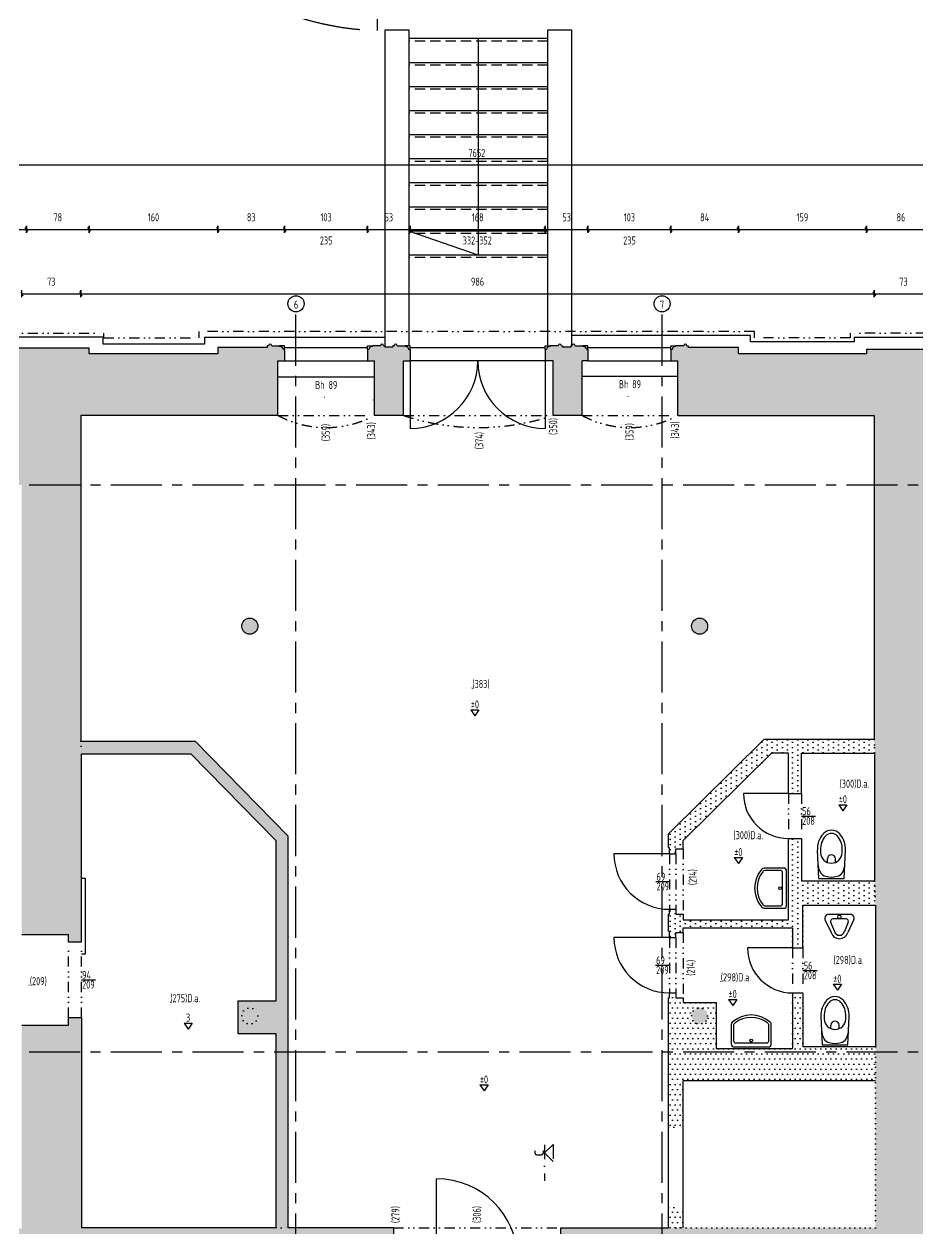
# Model space of a CAD drawing. Header units: centimetres. Extents: x -147 to 196535, y -264 to 83836.
# Drawn here: x 85854 to 108070, y 32980 to 62939 of the extents above; entities that cross this region are included whole.
import ezdxf
from ezdxf.enums import TextEntityAlignment as Align

# ---------------------------------------------------------------- set-up
doc = ezdxf.new("R2010")
doc.units = ezdxf.units.CM
doc.header["$LTSCALE"] = 20
doc.header["$PDMODE"] = 2
for name, pattern in [('CONTINOUS', [0]), ('GETRENNT', [31.75, 12.7, -6.35, 0, -6.35, 0, -6.35]), ('MITTE', [50.8, 31.75, -6.35, 6.35, -6.35]), ('PUNKT', [6.35, 0, -6.35]), ('STRICHLINIE', [19.05, 12.7, -6.35]), ('STRICHPUNKTX2', [50.8, 25.4, -12.7, 0, -12.7])]:
    doc.linetypes.add(name, pattern=pattern)
for name, color, linetype in [('Bemassung', 134, 'Continuous'), ('VBW.Abgelotet', 6, 'GETRENNT'), ('VBW.AbgelotetUmgeklappt', 252, 'GETRENNT'), ('VBW.Achsen', 244, 'MITTE'), ('VBW.Ansicht', 3, 'Continuous'), ('VBW.HoeheAbsolut', 142, 'Continuous'), ('VBW.HoeheRelativ', 2, 'Continuous'), ('VBW.NutzungsartVersiegelt', 9, 'STRICHLINIE'), ('VBW.Sanitaer', 4, 'Continuous'), ('VBW.Schnitt', 7, 'Continuous'), ('VBW.SchnittTrockenbau', 42, 'Continuous'), ('VBW.Schraffur', 9, 'Continuous'), ('VBW.Text', 84, 'Continuous'), ('VBW.Tuer', 4, 'Continuous'), ('VBW.Verdeckt', 6, 'STRICHLINIE'), ('VBW.Verlauf', 2, 'PUNKT'), ('VBW.Vertikalschnittlinie', 12, 'STRICHPUNKTX2')]:
    doc.layers.add(name, color=color, linetype=linetype)
doc.styles.add('VBWText', font='isocp.shx', dxfattribs={"width": 0.8})
doc.dimstyles.new('M50BR', dxfattribs={"dimtxt": 10, "dimasz": 0.5, "dimexe": 2, "dimexo": 0, "dimgap": 10, "dimtad": 4, "dimdec": 0, "dimdsep": 46, "dimtxsty": 'VBWText', "dimblk": 'BemVBW', "dimcen": 2, "dimse1": 1, "dimse2": 1, "dimclrd": 134, "dimclre": 40, "dimclrt": 134, "dimadec": 0, "dimazin": 0, "dimtfac": 1.428571, "dimtdec": 0, "dimtix": 1, "dimtmove": 2, "dimatfit": 3, "dimldrblk": 'NONE', "dimfxl": 1, "dimtvp": 1.428571, "dimtolj": 1, "dimarcsym": 0})
pattern_1 = [(90, (-7744151.96, 15768824.58), (-126.9999996, 63.4999998), [0, -126.9999996])]
pattern_2 = [(360, (-7744151.96, 15768824.58), (63.4999998, 126.9999996), [0, -126.9999996])]

# ---------------------------------------------------------------- blocks, each defined once
blk = doc.blocks.new('HoeKote')
for p, q in [((-1.01, 1.5), (1.01, 1.5)), ((-1.01, 1.5), (0, 0)), ((1.01, 1.5), (0, 0))]:
    blk.add_line(p, q)
at = {"style": 'VBWText', "width": 0.8}
blk.add_attdef('HOEHE', text='', height=2, rotation=0.1, dxfattribs=at).set_placement((0, 2.86), align=Align.MIDDLE)
blk = doc.blocks.new('Pissoir')
at = {"linetype": 'CONTINOUS'}
for p, q in [((-18, -8.9), (-10.3, 7.5)), ((-11, -5.4), (-6.2, 6.3)), ((11, -5.4), (6.2, 6.3)), ((18, -8.9), (10.3, 7.5)), ((-7.9, -9.5), (7.9, -9.5)), ((-15, -15.1), (15, -15.1))]:
    blk.add_line(p, q, dxfattribs=at)
blk.add_circle((0, -12.1), 2.14, dxfattribs=at)
for centre, radius, start, end in [((0, 4.4), 10.7, 16.7904, 163.2096), ((0, 4.4), 6.43, 16.839, 163.1883), ((-13, -10.3), 5.23, 165.2413, 247.7392), ((-7.9, -6.3), 3.22, 163.1887, 269.9998), ((7.9, -6.3), 3.22, 270, 16.8114), ((13, -10.3), 5.23, 292.2608, 14.7588)]:
    blk.add_arc(centre, radius, start, end, dxfattribs=at)
blk = doc.blocks.new('Waschbecken')
for p, q in [((-25, 8), (-25, -15.9)), ((-22, 6.6), (-22, -11.9)), ((22, -11.9), (22, 6.6)), ((25, -15.9), (25, 8)), ((-19, -14.9), (19, -14.9)), ((-21, -19.9), (21, -19.9))]:
    blk.add_line(p, q)
blk.add_circle((0, -11.9), 1.81)
for centre, radius, start, end in [((0, -15.9), 35.8, 48.6972, 131.3028), ((0, -15.9), 32.8, 51.3438, 128.6562), ((-21, 8), 4, 131.3028, 180), ((-18, 6.6), 4, 128.6562, 180), ((18, 6.6), 4, 0, 51.3438), ((21, 8), 4, 0, 48.6972), ((-19, -11.9), 3, 180, 270), ((19, -11.9), 3, 270, 0), ((-21, -15.9), 4, 180, 270), ((21, -15.9), 4, 270, 0)]:
    blk.add_arc(centre, radius, start, end)
blk = doc.blocks.new('Toilette')
for p, q in [((5.1, 17.5), (-30, 16)), ((-30, 16), (-30, -16)), ((-10, 5), (-5.6, 5)), ((5.3, 13.5), (1.9, 13.4)), ((-10, -5), (-5.6, -5)), ((1.9, -13.4), (5.3, -13.5)), ((-30, -16), (5.1, -17.5))]:
    blk.add_line(p, q)
for centre, radius, start, end in [((-11.6, -4.2), 20.9, 89.852, 121.2227), ((6.3, -11.3), 28.8, 48.9445, 92.354), ((-1.3, -0.1), 27, 164.6634, 195.0176), ((-17, 4.7), 10.6, 121.2231, 167.0871), ((2.4, 0), 13.4, 92.3533, 267.6466), ((-5.6, 0), 5, 270, 90), ((6.3, -11.3), 24.8, 48.9445, 92.354), ((16.2, 0), 9.84, 311.0552, 48.9448), ((16.2, 0), 13.8, 311.0553, 48.9447), ((-17, -4.7), 10.6, 192.9135, 238.7065), ((-11.7, 4), 20.8, 238.707, 270.2997), ((6.3, 11.3), 28.8, 267.646, 311.0555), ((6.3, 11.3), 24.8, 267.646, 311.0555)]:
    blk.add_arc(centre, radius, start, end)
blk = doc.blocks.new('BemVBW')
at = {"layer": 'Bemassung'}
for p, q in [((2.8, -4.9), (-2.8, 4.9)), ((-1.1, 0), (1.1, 0))]:
    blk.add_line(p, q, dxfattribs=at)
at = {"layer": 'Bemassung', "color": 4}
blk.add_line((0, 8.5), (0, -8.5), dxfattribs=at)
blk = doc.blocks.new('*D251')
at = {"layer": 'Bemassung', "color": 134, "lineweight": -2, "transparency": 16777216}
blk.add_line((85807, 56235), (87254, 56235), dxfattribs=at)
at = {"layer": 'Defpoints', "color": 0, "transparency": 16777216}
for p in [(87264, 56235), (87264, 53208), (85797, 51475)]:
    blk.add_point(p, dxfattribs=at)
at = {"layer": 'Bemassung', "color": 134, "lineweight": -2, "transparency": 16777216, "xscale": 9.999999971459891, "yscale": 9.999999971459891, "zscale": 9.999999971459891, "rotation": 180}
blk.add_blockref('BemVBW', (85797, 56235), dxfattribs=at)
at = {"layer": 'Bemassung', "color": 134, "lineweight": -2, "transparency": 16777216, "xscale": 9.999999971459891, "yscale": 9.999999971459891, "zscale": 9.999999971459891}
blk.add_blockref('BemVBW', (87264, 56235), dxfattribs=at)
at = {"layer": 'Bemassung', "color": 134, "transparency": 16777216, "insert": (86530, 56535), "char_height": 200, "attachment_point": 5, "style": 'VBWText'}
blk.add_mtext('\\A1;73', dxfattribs=at)
blk = doc.blocks.new('_None')
blk = doc.blocks.new('*D252')
at = {"layer": 'Bemassung', "color": 134, "lineweight": -2, "transparency": 16777216}
blk.add_line((87274, 56235), (106974, 56235), dxfattribs=at)
at = {"layer": 'Defpoints', "color": 0, "transparency": 16777216}
for p in [(106984, 56235), (87264, 53208), (106984, 53208)]:
    blk.add_point(p, dxfattribs=at)
at = {"layer": 'Bemassung', "color": 134, "lineweight": -2, "transparency": 16777216, "xscale": 9.999999971459891, "yscale": 9.999999971459891, "zscale": 9.999999971459891, "rotation": 180}
blk.add_blockref('BemVBW', (87264, 56235), dxfattribs=at)
at = {"layer": 'Bemassung', "color": 134, "lineweight": -2, "transparency": 16777216, "xscale": 9.999999971459891, "yscale": 9.999999971459891, "zscale": 9.999999971459891}
blk.add_blockref('BemVBW', (106984, 56235), dxfattribs=at)
at = {"layer": 'Bemassung', "color": 134, "transparency": 16777216, "insert": (97124, 56535), "char_height": 200, "attachment_point": 5, "style": 'VBWText'}
blk.add_mtext('\\A1;986', dxfattribs=at)
blk = doc.blocks.new('*D253')
at = {"layer": 'Bemassung', "color": 134, "lineweight": -2, "transparency": 16777216}
blk.add_line((106994, 56235), (108429, 56235), dxfattribs=at)
at = {"layer": 'Defpoints', "color": 0, "transparency": 16777216}
for p in [(108439, 56235), (106984, 53208), (108439, 51557)]:
    blk.add_point(p, dxfattribs=at)
at = {"layer": 'Bemassung', "color": 134, "lineweight": -2, "transparency": 16777216, "xscale": 9.999999971459891, "yscale": 9.999999971459891, "zscale": 9.999999971459891, "rotation": 180}
blk.add_blockref('BemVBW', (106984, 56235), dxfattribs=at)
at = {"layer": 'Bemassung', "color": 134, "lineweight": -2, "transparency": 16777216, "xscale": 9.999999971459891, "yscale": 9.999999971459891, "zscale": 9.999999971459891}
blk.add_blockref('BemVBW', (108439, 56235), dxfattribs=at)
at = {"layer": 'Bemassung', "color": 134, "transparency": 16777216, "insert": (107711, 56535), "char_height": 200, "attachment_point": 5, "style": 'VBWText'}
blk.add_mtext('\\A1;73', dxfattribs=at)
blk = doc.blocks.new('*D281')
at = {"layer": 'Bemassung', "color": 134, "lineweight": -2, "transparency": 16777216}
blk.add_line((82128, 57835), (85902, 57835), dxfattribs=at)
at = {"layer": 'Defpoints', "color": 0, "transparency": 16777216}
for p in [(85912, 57835), (85912, 54709), (82118, 53095)]:
    blk.add_point(p, dxfattribs=at)
at = {"layer": 'Bemassung', "color": 134, "lineweight": -2, "transparency": 16777216, "xscale": 9.999999971459891, "yscale": 9.999999971459891, "zscale": 9.999999971459891, "rotation": 180}
blk.add_blockref('BemVBW', (82118, 57835), dxfattribs=at)
at = {"layer": 'Bemassung', "color": 134, "lineweight": -2, "transparency": 16777216, "xscale": 9.999999971459891, "yscale": 9.999999971459891, "zscale": 9.999999971459891}
blk.add_blockref('BemVBW', (85912, 57835), dxfattribs=at)
at = {"layer": 'Bemassung', "color": 134, "transparency": 16777216, "insert": (84015, 58135), "char_height": 200, "attachment_point": 5, "style": 'VBWText'}
blk.add_mtext('\\A1;190', dxfattribs=at)
blk = doc.blocks.new('*D282')
at = {"layer": 'Bemassung', "color": 134, "lineweight": -2, "transparency": 16777216}
blk.add_line((85922, 57835), (87459, 57835), dxfattribs=at)
at = {"layer": 'Defpoints', "color": 0, "transparency": 16777216}
for p in [(87469, 57835), (87469, 54877), (85912, 54709)]:
    blk.add_point(p, dxfattribs=at)
at = {"layer": 'Bemassung', "color": 134, "lineweight": -2, "transparency": 16777216, "xscale": 9.999999971459891, "yscale": 9.999999971459891, "zscale": 9.999999971459891, "rotation": 180}
blk.add_blockref('BemVBW', (85912, 57835), dxfattribs=at)
at = {"layer": 'Bemassung', "color": 134, "lineweight": -2, "transparency": 16777216, "xscale": 9.999999971459891, "yscale": 9.999999971459891, "zscale": 9.999999971459891}
blk.add_blockref('BemVBW', (87469, 57835), dxfattribs=at)
at = {"layer": 'Bemassung', "color": 134, "transparency": 16777216, "insert": (86690, 58135), "char_height": 200, "attachment_point": 5, "style": 'VBWText'}
blk.add_mtext('\\A1;78', dxfattribs=at)
blk = doc.blocks.new('*D283')
at = {"layer": 'Bemassung', "color": 134, "lineweight": -2, "transparency": 16777216}
blk.add_line((87479, 57835), (90659, 57835), dxfattribs=at)
at = {"layer": 'Defpoints', "color": 0, "transparency": 16777216}
for p in [(90669, 57835), (87469, 54877), (90669, 54737)]:
    blk.add_point(p, dxfattribs=at)
at = {"layer": 'Bemassung', "color": 134, "lineweight": -2, "transparency": 16777216, "xscale": 9.999999971459891, "yscale": 9.999999971459891, "zscale": 9.999999971459891, "rotation": 180}
blk.add_blockref('BemVBW', (87469, 57835), dxfattribs=at)
at = {"layer": 'Bemassung', "color": 134, "lineweight": -2, "transparency": 16777216, "xscale": 9.999999971459891, "yscale": 9.999999971459891, "zscale": 9.999999971459891}
blk.add_blockref('BemVBW', (90669, 57835), dxfattribs=at)
at = {"layer": 'Bemassung', "color": 134, "transparency": 16777216, "insert": (89069, 58135), "char_height": 200, "attachment_point": 5, "style": 'VBWText'}
blk.add_mtext('\\A1;160', dxfattribs=at)
blk = doc.blocks.new('*D284')
at = {"layer": 'Bemassung', "color": 134, "lineweight": -2, "transparency": 16777216}
blk.add_line((90679, 57835), (92319, 57835), dxfattribs=at)
at = {"layer": 'Defpoints', "color": 0, "transparency": 16777216}
for p in [(92329, 57835), (92329, 54942), (90669, 54737)]:
    blk.add_point(p, dxfattribs=at)
at = {"layer": 'Bemassung', "color": 134, "lineweight": -2, "transparency": 16777216, "xscale": 9.999999971459891, "yscale": 9.999999971459891, "zscale": 9.999999971459891, "rotation": 180}
blk.add_blockref('BemVBW', (90669, 57835), dxfattribs=at)
at = {"layer": 'Bemassung', "color": 134, "lineweight": -2, "transparency": 16777216, "xscale": 9.999999971459891, "yscale": 9.999999971459891, "zscale": 9.999999971459891}
blk.add_blockref('BemVBW', (92329, 57835), dxfattribs=at)
at = {"layer": 'Bemassung', "color": 134, "transparency": 16777216, "insert": (91499, 58135), "char_height": 200, "attachment_point": 5, "style": 'VBWText'}
blk.add_mtext('\\A1;83', dxfattribs=at)
blk = doc.blocks.new('*D285')
at = {"layer": 'Bemassung', "color": 134, "lineweight": -2, "transparency": 16777216}
blk.add_line((92339, 57835), (94379, 57835), dxfattribs=at)
at = {"layer": 'Defpoints', "color": 0, "transparency": 16777216}
for p in [(94389, 57835), (92329, 54942), (94389, 54942)]:
    blk.add_point(p, dxfattribs=at)
at = {"layer": 'Bemassung', "color": 134, "lineweight": -2, "transparency": 16777216, "xscale": 9.999999971459891, "yscale": 9.999999971459891, "zscale": 9.999999971459891, "rotation": 180}
blk.add_blockref('BemVBW', (92329, 57835), dxfattribs=at)
at = {"layer": 'Bemassung', "color": 134, "lineweight": -2, "transparency": 16777216, "xscale": 9.999999971459891, "yscale": 9.999999971459891, "zscale": 9.999999971459891}
blk.add_blockref('BemVBW', (94389, 57835), dxfattribs=at)
at = {"layer": 'Bemassung', "color": 134, "transparency": 16777216, "insert": (93359, 58135), "char_height": 200, "attachment_point": 5, "style": 'VBWText'}
blk.add_mtext('\\A1;103', dxfattribs=at)
blk = doc.blocks.new('*D286')
at = {"layer": 'Bemassung', "color": 134, "lineweight": -2, "transparency": 16777216}
blk.add_line((94399, 57835), (95439, 57835), dxfattribs=at)
at = {"layer": 'Defpoints', "color": 0, "transparency": 16777216}
for p in [(95449, 57835), (94389, 54942), (95449, 54942)]:
    blk.add_point(p, dxfattribs=at)
at = {"layer": 'Bemassung', "color": 134, "lineweight": -2, "transparency": 16777216, "xscale": 9.999999971459891, "yscale": 9.999999971459891, "zscale": 9.999999971459891, "rotation": 180}
blk.add_blockref('BemVBW', (94389, 57835), dxfattribs=at)
at = {"layer": 'Bemassung', "color": 134, "lineweight": -2, "transparency": 16777216, "xscale": 9.999999971459891, "yscale": 9.999999971459891, "zscale": 9.999999971459891}
blk.add_blockref('BemVBW', (95449, 57835), dxfattribs=at)
at = {"layer": 'Bemassung', "color": 134, "transparency": 16777216, "insert": (94919, 58135), "char_height": 200, "attachment_point": 5, "style": 'VBWText'}
blk.add_mtext('\\A1;53', dxfattribs=at)
blk = doc.blocks.new('*D287')
at = {"layer": 'Bemassung', "color": 134, "lineweight": -2, "transparency": 16777216}
blk.add_line((95459, 57835), (98799, 57835), dxfattribs=at)
at = {"layer": 'Defpoints', "color": 0, "transparency": 16777216}
for p in [(98809, 57835), (95449, 54942), (98809, 54942)]:
    blk.add_point(p, dxfattribs=at)
at = {"layer": 'Bemassung', "color": 134, "lineweight": -2, "transparency": 16777216, "xscale": 9.999999971459891, "yscale": 9.999999971459891, "zscale": 9.999999971459891, "rotation": 180}
blk.add_blockref('BemVBW', (95449, 57835), dxfattribs=at)
at = {"layer": 'Bemassung', "color": 134, "lineweight": -2, "transparency": 16777216, "xscale": 9.999999971459891, "yscale": 9.999999971459891, "zscale": 9.999999971459891}
blk.add_blockref('BemVBW', (98809, 57835), dxfattribs=at)
at = {"layer": 'Bemassung', "color": 134, "transparency": 16777216, "insert": (97129, 58135), "char_height": 200, "attachment_point": 5, "style": 'VBWText'}
blk.add_mtext('\\A1;168', dxfattribs=at)
blk = doc.blocks.new('*D288')
at = {"layer": 'Bemassung', "color": 134, "lineweight": -2, "transparency": 16777216}
blk.add_line((98819, 57835), (99859, 57835), dxfattribs=at)
at = {"layer": 'Defpoints', "color": 0, "transparency": 16777216}
for p in [(99869, 57835), (98809, 54942), (99869, 54942)]:
    blk.add_point(p, dxfattribs=at)
at = {"layer": 'Bemassung', "color": 134, "lineweight": -2, "transparency": 16777216, "xscale": 9.999999971459891, "yscale": 9.999999971459891, "zscale": 9.999999971459891, "rotation": 180}
blk.add_blockref('BemVBW', (98809, 57835), dxfattribs=at)
at = {"layer": 'Bemassung', "color": 134, "lineweight": -2, "transparency": 16777216, "xscale": 9.999999971459891, "yscale": 9.999999971459891, "zscale": 9.999999971459891}
blk.add_blockref('BemVBW', (99869, 57835), dxfattribs=at)
at = {"layer": 'Bemassung', "color": 134, "transparency": 16777216, "insert": (99339, 58135), "char_height": 200, "attachment_point": 5, "style": 'VBWText'}
blk.add_mtext('\\A1;53', dxfattribs=at)
blk = doc.blocks.new('*D289')
at = {"layer": 'Bemassung', "color": 134, "lineweight": -2, "transparency": 16777216}
blk.add_line((99879, 57835), (101919, 57835), dxfattribs=at)
at = {"layer": 'Defpoints', "color": 0, "transparency": 16777216}
for p in [(101929, 57835), (99869, 54942), (101929, 54942)]:
    blk.add_point(p, dxfattribs=at)
at = {"layer": 'Bemassung', "color": 134, "lineweight": -2, "transparency": 16777216, "xscale": 9.999999971459891, "yscale": 9.999999971459891, "zscale": 9.999999971459891, "rotation": 180}
blk.add_blockref('BemVBW', (99869, 57835), dxfattribs=at)
at = {"layer": 'Bemassung', "color": 134, "lineweight": -2, "transparency": 16777216, "xscale": 9.999999971459891, "yscale": 9.999999971459891, "zscale": 9.999999971459891}
blk.add_blockref('BemVBW', (101929, 57835), dxfattribs=at)
at = {"layer": 'Bemassung', "color": 134, "transparency": 16777216, "insert": (100899, 58135), "char_height": 200, "attachment_point": 5, "style": 'VBWText'}
blk.add_mtext('\\A1;103', dxfattribs=at)
blk = doc.blocks.new('*D290')
at = {"layer": 'Bemassung', "color": 134, "lineweight": -2, "transparency": 16777216}
blk.add_line((101939, 57835), (103599, 57835), dxfattribs=at)
at = {"layer": 'Defpoints', "color": 0, "transparency": 16777216}
for p in [(103609, 57835), (101929, 54942), (103609, 54897)]:
    blk.add_point(p, dxfattribs=at)
at = {"layer": 'Bemassung', "color": 134, "lineweight": -2, "transparency": 16777216, "xscale": 9.999999971459891, "yscale": 9.999999971459891, "zscale": 9.999999971459891, "rotation": 180}
blk.add_blockref('BemVBW', (101929, 57835), dxfattribs=at)
at = {"layer": 'Bemassung', "color": 134, "lineweight": -2, "transparency": 16777216, "xscale": 9.999999971459891, "yscale": 9.999999971459891, "zscale": 9.999999971459891}
blk.add_blockref('BemVBW', (103609, 57835), dxfattribs=at)
at = {"layer": 'Bemassung', "color": 134, "transparency": 16777216, "insert": (102769, 58135), "char_height": 200, "attachment_point": 5, "style": 'VBWText'}
blk.add_mtext('\\A1;84', dxfattribs=at)
blk = doc.blocks.new('*D291')
at = {"layer": 'Bemassung', "color": 134, "lineweight": -2, "transparency": 16777216}
blk.add_line((103619, 57835), (106779, 57835), dxfattribs=at)
at = {"layer": 'Defpoints', "color": 0, "transparency": 16777216}
for p in [(106789, 57835), (103609, 54897), (106789, 54857)]:
    blk.add_point(p, dxfattribs=at)
at = {"layer": 'Bemassung', "color": 134, "lineweight": -2, "transparency": 16777216, "xscale": 9.999999971459891, "yscale": 9.999999971459891, "zscale": 9.999999971459891, "rotation": 180}
blk.add_blockref('BemVBW', (103609, 57835), dxfattribs=at)
at = {"layer": 'Bemassung', "color": 134, "lineweight": -2, "transparency": 16777216, "xscale": 9.999999971459891, "yscale": 9.999999971459891, "zscale": 9.999999971459891}
blk.add_blockref('BemVBW', (106789, 57835), dxfattribs=at)
at = {"layer": 'Bemassung', "color": 134, "transparency": 16777216, "insert": (105199, 58135), "char_height": 200, "attachment_point": 5, "style": 'VBWText'}
blk.add_mtext('\\A1;159', dxfattribs=at)
blk = doc.blocks.new('*D292')
at = {"layer": 'Bemassung', "color": 134, "lineweight": -2, "transparency": 16777216}
blk.add_line((106799, 57835), (108499, 57835), dxfattribs=at)
at = {"layer": 'Defpoints', "color": 0, "transparency": 16777216}
for p in [(108509, 57835), (106789, 54857), (108509, 54857)]:
    blk.add_point(p, dxfattribs=at)
at = {"layer": 'Bemassung', "color": 134, "lineweight": -2, "transparency": 16777216, "xscale": 9.999999971459891, "yscale": 9.999999971459891, "zscale": 9.999999971459891, "rotation": 180}
blk.add_blockref('BemVBW', (106789, 57835), dxfattribs=at)
at = {"layer": 'Bemassung', "color": 134, "lineweight": -2, "transparency": 16777216, "xscale": 9.999999971459891, "yscale": 9.999999971459891, "zscale": 9.999999971459891}
blk.add_blockref('BemVBW', (108509, 57835), dxfattribs=at)
at = {"layer": 'Bemassung', "color": 134, "transparency": 16777216, "insert": (107649, 58135), "char_height": 200, "attachment_point": 5, "style": 'VBWText'}
blk.add_mtext('\\A1;86', dxfattribs=at)
blk = doc.blocks.new('*D311')
at = {"layer": 'Bemassung', "color": 134, "lineweight": -2, "transparency": 16777216}
blk.add_line((173619, 59435), (20597, 59435), dxfattribs=at)
at = {"layer": 'Defpoints', "color": 0, "transparency": 16777216}
for p in [(20587, 59435), (20587, 54135), (173629, 54217)]:
    blk.add_point(p, dxfattribs=at)
at = {"layer": 'Bemassung', "color": 134, "lineweight": -2, "transparency": 16777216, "xscale": 9.999999971459891, "yscale": 9.999999971459891, "zscale": 9.999999971459891, "rotation": 180}
blk.add_blockref('BemVBW', (20587, 59435), dxfattribs=at)
at = {"layer": 'Bemassung', "color": 134, "lineweight": -2, "transparency": 16777216, "xscale": 9.999999971459891, "yscale": 9.999999971459891, "zscale": 9.999999971459891}
blk.add_blockref('BemVBW', (173629, 59435), dxfattribs=at)
at = {"layer": 'Bemassung', "color": 134, "transparency": 16777216, "insert": (97108, 59735), "char_height": 200, "attachment_point": 5, "style": 'VBWText'}
blk.add_mtext('\\A1;7652', dxfattribs=at)

msp = doc.modelspace()

# ---------------------------------------------------------------- hatches: boundary and pattern name
at = {"layer": 'VBW.Schraffur'}
h = msp.add_hatch(color=256, dxfattribs=at)
h.dxf.hatch_style = 1
h.paths.add_polyline_path([(87263.6, 53207.7), (92163.6, 53207.7), (92163.6, 54566.5), (92329.2, 54566.5), (92329.2, 54846.5), (92299.2, 54846.5, 0.4114371), (92201.7, 54922.5), (92201.7, 54942.5), (92009.2, 54942.5, 0.9876879), (91929.2, 54942.5), (91897.5, 54942.5), (91897.5, 54897.3), (90669.2, 54897.3), (90669.2, 54737.3), (87469.2, 54737.3), (87469.2, 54877.3), (85709.2, 54877.3), (85709.2, 53054.8), (82517.6, 53054.8), (82517.6, 53114.8), (82437.6, 53114.8), (82437.6, 53094.8), (82207.6, 53094.8), (82207.6, 53074.8, 0.4142136), (82147.6, 53014.8), (82117.6, 53014.8), (82117.6, 52734.8), (82337.6, 52734.8), (82337.6, 51474.8), (85796.6, 51474.8), (85796.6, 42183.4), (85796.6, 41863.4), (85796.6, 40303.4), (86956.6, 40303.4), (86956.6, 40113.4), (87276.6, 40113.4), (87276.6, 44793.4), (87263.6, 45107.7)])
h = msp.add_hatch(color=256, dxfattribs=at)
h.dxf.hatch_style = 1
h.paths.add_polyline_path([(95283.6, 54566.5), (95449.2, 54566.5), (95449.2, 54846.5), (95419.2, 54846.5, 0.4114371), (95321.7, 54922.5), (95321.7, 54942.5), (95129.2, 54942.5, 0.4105929), (95089.2, 54982, 0.4105898), (95049.2, 54942.5), (95019.2, 54942.5), (95019.2, 54902.5), (94819.2, 54902.5), (94819.2, 54942.5), (94789.2, 54942.5, 0.4105898), (94749.2, 54982, 0.4105898), (94709.2, 54942.5), (94516.7, 54942.5), (94516.7, 54922.5, 0.4114371), (94419.2, 54846.5), (94389.2, 54846.5), (94389.2, 54566.5), (94563.6, 54566.5), (94563.6, 53207.7), (95283.6, 53207.7)])
h = msp.add_hatch(color=256, dxfattribs=at)
h.dxf.hatch_style = 1
h.paths.add_polyline_path([(99723.6, 54566.5), (99869.2, 54566.5), (99869.2, 54846.5), (99839.2, 54846.5, 0.4114371), (99741.7, 54922.5), (99741.7, 54942.5), (99549.2, 54942.5, 0.4105898), (99509.2, 54982, 0.4105898), (99469.2, 54942.5), (99439.2, 54942.5), (99439.2, 54902.5), (99239.2, 54902.5), (99239.2, 54942.5), (99209.2, 54942.5, 0.4105898), (99169.2, 54982, 0.4105929), (99129.2, 54942.5), (98936.7, 54942.5), (98936.7, 54922.5, 0.4114371), (98839.2, 54846.5), (98809.2, 54846.5), (98809.2, 54566.5), (99003.6, 54566.5), (99003.6, 53207.7), (99723.6, 53207.7)])
h = msp.add_hatch(color=256, dxfattribs=at)
h.dxf.hatch_style = 1
h.paths.add_polyline_path([(106983.6, 45147.7), (106993.6, 44807.7), (106993.6, 41627.7), (107013.6, 41027.7), (107013.6, 37507.7), (107013.6, 33007.7), (101873.6, 33007.7), (99193.6, 33007.7), (99193.6, 32447.7), (98903.6, 32447.7), (98903.6, 32207.7), (98903.6, 32167.7), (98903.6, 31907.7), (99183.6, 31907.7), (99183.6, 31387.7), (101663.6, 31387.7), (101663.6, 31107.7), (102643.6, 31107.7), (102643.6, 31427.7), (103263.6, 31427.7), (103263.6, 32207.7), (106743.6, 32207.7), (106743.6, 31427.7), (107323.6, 31427.7), (107323.6, 31127.7), (107903.6, 31127.7), (107903.6, 29987.7), (108243.6, 29987.7), (108243.6, 30987.7), (108243.6, 31127.7), (108323.6, 31127.7), (108323.6, 31407.7), (110243.6, 31407.7), (112063.6, 31407.7), (112063.6, 32507.7), (112463.6, 32507.7), (112473.6, 32950.8), (109535.6, 32950.8), (108235.6, 32950.8), (108235.6, 33370.8), (108235.6, 39570.8), (108235.6, 39850.8), (108439.2, 39850.8), (108439.2, 50097.3), (108439.2, 51557.3), (111119.2, 51557.3), (111119.2, 52197.3), (112059.2, 52197.3), (112059.2, 52717.3), (112169.2, 52717.3), (112169.2, 52997.3), (112139.2, 52997.3, 0.4142136), (112079.2, 53057.3), (112079.2, 53077.3), (111849.2, 53077.3), (111849.2, 53097.3), (111769.2, 53097.3), (111769.2, 53037.3), (108509.2, 53037.3), (108509.2, 54857.3), (106789.2, 54857.3), (106789.2, 54737.3), (103609.2, 54737.3), (103609.2, 54897.3), (102360.9, 54897.3), (102360.9, 54942.5), (102329.2, 54942.5, 0.9876879), (102249.2, 54942.5), (102056.7, 54942.5), (102056.7, 54922.5, 0.4114371), (101959.2, 54846.5), (101929.2, 54846.5), (101929.2, 54566.5), (102103.6, 54566.5), (102103.6, 53207.7), (106983.6, 53207.7)])
h = msp.add_hatch(color=256, dxfattribs=at)
h.dxf.hatch_style = 1
h.paths.add_polyline_path([(91263.6, 47967.7, 1), (91663.6, 47967.7, 1)])
h = msp.add_hatch(color=256, dxfattribs=at)
h.dxf.hatch_style = 1
h.paths.add_polyline_path([(102843.6, 47967.7, 1), (102443.6, 47967.7, 1)])
h = msp.add_hatch(dxfattribs=at)
h.set_pattern_fill('DOTS', color=42, scale=4, angle=-61.71788)
h.set_pattern_definition(pattern_1)
h.paths.add_polyline_path([(90103.6, 45107.7), (87263.6, 45107.7), (87276.6, 44793.4), (89996.6, 44793.4), (92116.6, 42633.4), (92116.6, 38653.4), (91176.6, 38653.4), (91176.6, 37833.4), (92116.6, 37833.4), (92116.6, 33013.4), (92413.6, 33007.7), (92413.6, 42747.7)])
h.paths.add_polyline_path([(91663.6, 38275.8, -1), (91263.6, 38275.8, -1)], flags=16)
h = msp.add_hatch(dxfattribs=at)
h.set_pattern_fill('DOTS', color=42, scale=4, angle=-61.71788)
h.set_pattern_definition(pattern_1)
h.paths.add_polyline_path([(105173.6, 44807.7), (106993.6, 44807.7), (106983.6, 45147.7), (104243.6, 45147.7), (101873.6, 42807.7), (101873.6, 42467.7), (101893.6, 42467.7), (101893.6, 42307.7), (102053.6, 42307.7), (102053.6, 42427.7), (102233.6, 42427.7), (102233.6, 42635.6), (104433.6, 44807.7), (104853.6, 44807.7), (104853.6, 43807.7), (105173.6, 43807.7)])
h = msp.add_hatch(dxfattribs=at)
h.set_pattern_fill('DOTS', color=42, scale=4, angle=-61.71788)
h.set_pattern_definition(pattern_1)
h.paths.add_polyline_path([(106993.6, 41627.7), (105173.6, 41627.7), (105173.6, 42687.7), (104853.6, 42687.7), (104853.6, 40667.7), (102233.6, 40667.7), (102233.6, 40807.7), (102053.6, 40807.7), (102053.6, 40927.7), (101893.6, 40927.7), (101893.6, 40807.7), (101873.6, 40807.7), (101873.6, 40387.7), (101893.6, 40387.7), (101893.6, 40227.7), (102053.6, 40227.7), (102053.6, 40347.7), (102233.6, 40347.7), (102233.6, 40467.7), (104953.6, 40467.7), (104953.6, 39967.7), (105213.6, 39967.7), (105213.6, 41027.7), (107013.6, 41027.7)])
h = msp.add_hatch(dxfattribs=at)
h.set_pattern_fill('DOTS', color=42, scale=4, angle=-151.71788)
h.set_pattern_definition(pattern_2)
h.paths.add_polyline_path([(107013.6, 37507.7), (105213.6, 37507.7), (105213.6, 38847.7), (104953.6, 38847.7), (104953.6, 37467.7), (103053.6, 37467.7), (103053.6, 38607.7), (102233.6, 38607.7), (102233.6, 38727.7), (102053.6, 38727.7), (102053.6, 38847.7), (101893.6, 38847.7), (101893.6, 38727.7), (101873.6, 38727.7), (101873.6, 35509.8), (102233.6, 35509.8), (102233.6, 36667.7), (107013.6, 36667.7)])
h.paths.add_polyline_path([(102443.6, 38275.8, -1), (102843.6, 38275.8, -1)], flags=16)
h = msp.add_hatch(color=256, dxfattribs=at)
h.dxf.hatch_style = 1
h.paths.add_polyline_path([(91263.6, 38275.8, 1), (91663.6, 38275.8, 1)])
h = msp.add_hatch(color=256, dxfattribs=at)
h.dxf.hatch_style = 1
h.paths.add_polyline_path([(102843.6, 38275.8, 1), (102443.6, 38275.8, 1)])
h = msp.add_hatch(color=256, dxfattribs=at)
h.dxf.hatch_style = 1
h.paths.add_polyline_path([(85796.6, 32983.4), (84216.6, 32983.4), (82276.6, 32983.4), (82276.6, 32423.4), (82276.6, 32223.4), (82276.6, 31403.4), (85976.6, 31403.4), (85976.6, 31103.4), (86996.6, 31103.4), (86996.6, 31403.4), (91616.6, 31403.4), (91616.6, 31127.7), (92623.6, 31127.7), (92623.6, 31387.7), (95043.6, 31387.7), (95043.6, 31907.7), (95323.6, 31907.7), (95323.6, 32167.7), (95323.6, 32207.7), (95323.6, 32447.7), (95033.6, 32447.7), (95033.6, 33007.7), (92413.6, 33007.7), (92116.6, 33013.4), (87276.6, 33013.4), (87276.6, 38233.4), (86956.6, 38233.4), (86956.6, 38043.4), (85796.6, 38043.4), (85796.6, 33583.4)])
h.paths.add_polyline_path([(90790.4, 31071.4), (91316.2, 31071.4), (91316.2, 31401.4), (90790.4, 31401.4)], flags=25)
h = msp.add_hatch(dxfattribs=at)
h.set_pattern_fill('DOTS', color=42, scale=4, angle=-151.71788)
h.set_pattern_definition(pattern_2)
h.paths.add_polyline_path([(102233.6, 33509.8), (101873.6, 33509.8), (101873.6, 33007.7), (102233.6, 33007.7)])

# ---------------------------------------------------------------- linework, layer by layer
at = {"layer": 'VBW.Abgelotet'}
for p, q in [((85309.2, 55257.3), (87829.2, 55257.3)), ((87829.2, 55257.3), (87829.2, 55137.3)), ((87829.2, 55137.3), (90209.2, 55137.3)), ((104009.2, 55297.3), (90209.2, 55297.3)), ((90209.2, 55137.3), (90209.2, 55297.3)), ((104009.2, 55137.3), (104009.2, 55297.3)), ((106389.2, 55137.3), (104009.2, 55137.3)), ((108909.2, 55257.3), (106389.2, 55257.3)), ((106389.2, 55257.3), (106389.2, 55137.3)), ((92163.6, 53207.7), (94563.6, 53207.7)), ((95283.6, 53207.7), (99003.6, 53207.7)), ((99723.6, 53207.7), (102103.6, 53207.7)), ((104853.6, 43807.7), (104853.6, 42687.7)), ((105173.6, 43807.7), (105173.6, 42687.7)), ((101893.6, 42307.7), (101893.6, 40927.7)), ((102053.6, 42307.7), (102053.6, 40927.7)), ((102233.6, 42427.7), (102233.6, 40807.7)), ((101893.6, 40227.7), (101893.6, 38847.7)), ((102053.6, 40227.7), (102053.6, 38847.7)), ((102233.6, 40347.7), (102233.6, 38727.7)), ((86956.6, 38233.4), (86956.6, 40113.4)), ((87276.6, 38233.4), (87276.6, 40113.4)), ((104953.6, 39967.7), (104953.6, 38847.7)), ((105213.6, 39967.7), (105213.6, 38847.7)), ((95033.6, 33007.7), (99193.6, 33007.7))]:
    msp.add_line(p, q, dxfattribs=at)
at = {"layer": 'VBW.AbgelotetUmgeklappt'}
for centre, radius, start, end in [((93363.6, 55457.7), 2550, 241.92751, 298.07249), ((97143.6, 58823.7), 5916, 251.67531, 288.32469), ((100913.6, 55417.9), 2510.2, 241.70105, 298.29895)]:
    msp.add_arc(centre, radius, start, end, dxfattribs=at)
at = {"layer": 'VBW.Achsen', "ltscale": 2}
for p, q in [((92612.1, 1612.9), (92612.1, 55784.5)), ((101712.1, 1612.9), (101712.1, 55784.5)), ((174622.3, 51474.8), (19455.7, 51474.8)), ((174622.3, 37374.8), (19455.7, 37374.8))]:
    msp.add_line(p, q, dxfattribs=at)
at = {"layer": 'VBW.Achsen', "linetype": 'Continuous', "ltscale": 2}
for centre in [(92612.1, 55984.5), (101712.1, 55984.5)]:
    msp.add_circle(centre, 200, dxfattribs=at)
at = {"layer": 'VBW.Ansicht'}
for p, q in [((94828.4, 54902.5), (94828.4, 62796.2)), ((94828.4, 62796.2), (95418.1, 62796.2)), ((95418.1, 62796.2), (95418.1, 54942.5)), ((98869.5, 54942.5), (98869.5, 62796.2)), ((98869.5, 62796.2), (99459.2, 62796.2)), ((99459.2, 62796.2), (99459.2, 54942.5)), ((98869.5, 62577.7), (95418.1, 62577.7)), ((98869.5, 61979.6), (95418.1, 61979.6)), ((98869.5, 61381.4), (95418.1, 61381.4)), ((98869.5, 60783.2), (95418.1, 60783.2)), ((98869.5, 60185), (95418.1, 60185)), ((98869.5, 59586.8), (95418.1, 59586.8)), ((98869.5, 58988.6), (95418.1, 58988.6)), ((98869.5, 58390.4), (95418.1, 58390.4)), ((98869.5, 57792.2), (95418.1, 57792.2)), ((98869.5, 57194), (95418.1, 57194)), ((87818.7, 55158.2), (85398.7, 55158.2)), ((87818.7, 54978.2), (87818.7, 55158.2)), ((90338.7, 55158.2), (94828.4, 55158.2)), ((90338.7, 55158.2), (90338.7, 54978.2)), ((103909.2, 55197.3), (99459.2, 55197.3)), ((103909.2, 55037.3), (103909.2, 55197.3)), ((106489.2, 55157.3), (108809.2, 55157.3)), ((106489.2, 55157.3), (106489.2, 55037.3)), ((90338.7, 54978.2), (87818.7, 54978.2)), ((92329.2, 54942.5), (92201.7, 54942.5)), ((92329.2, 54846.5), (92329.2, 54942.5)), ((92329.2, 54897.3), (94389.2, 54897.3)), ((94389.2, 54846.5), (94389.2, 54942.5)), ((94389.2, 54942.5), (94516.7, 54942.5)), ((95449.2, 54942.5), (95321.7, 54942.5)), ((95449.2, 54846.5), (95449.2, 54942.5)), ((95449.2, 54897.3), (98809.2, 54897.3)), ((98809.2, 54846.5), (98809.2, 54942.5)), ((98809.2, 54942.5), (98936.7, 54942.5)), ((99869.2, 54942.5), (99741.7, 54942.5)), ((99869.2, 54846.5), (99869.2, 54942.5)), ((99869.2, 54897.3), (101929.2, 54897.3)), ((101929.2, 54846.5), (101929.2, 54942.5)), ((101929.2, 54942.5), (102056.7, 54942.5)), ((106489.2, 55037.3), (103909.2, 55037.3)), ((92329.2, 54566.5), (94389.2, 54566.5)), ((99003.6, 54566.5), (95449.2, 54566.5)), ((99869.2, 54566.5), (101929.2, 54566.5)), ((92163.6, 54167.7), (94563.6, 54167.7)), ((99723.6, 54187.7), (102103.6, 54187.7))]:
    msp.add_line(p, q, dxfattribs=at)
at = {"layer": 'VBW.HoeheRelativ'}
for p in [(93317.1, 53663), (97088.8, 53638.1), (100867.1, 53683), (94541.8, 53592.3), (98904.7, 53557.6), (102091.8, 53612.3), (96994.4, 46429.7), (106122.8, 43950.5), (103484.8, 42670.6), (102163.9, 41591.6), (105970.7, 39570), (102163.9, 39511.6), (85976.3, 39040.9), (103170.6, 39136.8), (89488.2, 38616.9)]:
    msp.add_point(p, dxfattribs=at)
at = {"layer": 'VBW.NutzungsartVersiegelt', "ltscale": 10}
msp.add_line((94635, 62782.3), (94730.2, 67966.2), dxfattribs=at)
msp.add_arc((94804.2, 69722.8), 6942.5, 181.13032, 268.60373, dxfattribs=at)
at = {"layer": 'VBW.Schnitt'}
for p, q in [((87469.2, 54877.3), (85709.2, 54877.3)), ((87469.2, 54737.3), (87469.2, 54877.3)), ((91897.5, 54897.3), (90669.2, 54897.3)), ((90669.2, 54897.3), (90669.2, 54737.3)), ((91929.2, 54942.5), (91897.5, 54942.5)), ((91897.5, 54942.5), (91897.5, 54897.3)), ((92009.2, 54942.5), (92201.7, 54942.5)), ((92201.7, 54922.5), (92201.7, 54942.5)), ((92299.2, 54846.5), (92329.2, 54846.5)), ((92329.2, 54846.5), (92329.2, 54566.5)), ((94419.2, 54846.5), (94389.2, 54846.5)), ((94389.2, 54846.5), (94389.2, 54566.5)), ((94709.2, 54942.5), (94516.7, 54942.5)), ((94516.7, 54922.5), (94516.7, 54942.5)), ((94789.2, 54942.5), (94819.2, 54942.5)), ((94819.2, 54942.5), (94819.2, 54902.5)), ((95019.2, 54902.5), (94819.2, 54902.5)), ((95049.2, 54942.5), (95019.2, 54942.5)), ((95019.2, 54942.5), (95019.2, 54902.5)), ((95129.2, 54942.5), (95321.7, 54942.5)), ((95321.7, 54922.5), (95321.7, 54942.5)), ((95419.2, 54846.5), (95449.2, 54846.5)), ((95449.2, 54846.5), (95449.2, 54566.5)), ((98839.2, 54846.5), (98809.2, 54846.5)), ((98809.2, 54846.5), (98809.2, 54566.5)), ((99129.2, 54942.5), (98936.7, 54942.5)), ((98936.7, 54922.5), (98936.7, 54942.5)), ((99209.2, 54942.5), (99239.2, 54942.5)), ((99239.2, 54942.5), (99239.2, 54902.5)), ((99439.2, 54902.5), (99239.2, 54902.5)), ((99469.2, 54942.5), (99439.2, 54942.5)), ((99439.2, 54942.5), (99439.2, 54902.5)), ((99549.2, 54942.5), (99741.7, 54942.5)), ((99741.7, 54922.5), (99741.7, 54942.5)), ((99839.2, 54846.5), (99869.2, 54846.5)), ((99869.2, 54846.5), (99869.2, 54566.5)), ((101929.2, 54846.5), (101929.2, 54566.5)), ((101959.2, 54846.5), (101929.2, 54846.5)), ((102249.2, 54942.5), (102056.7, 54942.5)), ((102056.7, 54922.5), (102056.7, 54942.5)), ((102329.2, 54942.5), (102360.9, 54942.5)), ((102360.9, 54942.5), (102360.9, 54897.3)), ((103609.2, 54897.3), (102360.9, 54897.3)), ((103609.2, 54737.3), (103609.2, 54897.3)), ((106789.2, 54857.3), (108509.2, 54857.3)), ((106789.2, 54857.3), (106789.2, 54737.3)), ((90669.2, 54737.3), (87469.2, 54737.3)), ((92163.6, 53207.7), (92163.6, 54566.5)), ((92163.6, 54566.5), (92329.2, 54566.5)), ((94389.2, 54566.5), (94563.6, 54566.5)), ((94563.6, 53207.7), (94563.6, 54566.5)), ((95283.6, 53207.7), (95283.6, 54566.5)), ((95283.6, 54566.5), (95449.2, 54566.5)), ((99003.6, 54566.5), (98809.2, 54566.5)), ((99003.6, 53207.7), (99003.6, 54566.5)), ((99723.6, 53207.7), (99723.6, 54566.5)), ((99869.2, 54566.5), (99723.6, 54566.5)), ((101929.2, 54566.5), (102103.6, 54566.5)), ((102103.6, 53207.7), (102103.6, 54566.5)), ((106789.2, 54737.3), (103609.2, 54737.3)), ((92163.6, 53207.7), (87263.6, 53207.7)), ((87263.6, 53207.7), (87263.6, 45107.7)), ((95283.6, 53207.7), (94563.6, 53207.7)), ((99723.6, 53207.7), (99003.6, 53207.7)), ((102103.6, 53207.7), (106983.6, 53207.7)), ((106983.6, 53207.7), (106983.6, 45147.7)), ((87276.6, 40113.4), (87276.6, 44793.4)), ((106993.6, 44807.7), (106993.6, 41627.7)), ((107013.6, 41027.7), (107013.6, 37507.7)), ((85796.6, 40303.4), (86956.6, 40303.4)), ((86956.6, 40113.4), (86956.6, 40303.4)), ((87276.6, 40113.4), (86956.6, 40113.4)), ((86956.6, 38043.4), (86956.6, 38233.4)), ((86956.6, 38233.4), (87276.6, 38233.4)), ((87276.6, 38233.4), (87276.6, 33013.4)), ((85796.6, 38043.4), (86956.6, 38043.4)), ((87276.6, 33013.4), (92116.6, 33013.4)), ((95033.6, 33007.7), (92413.6, 33007.7)), ((95033.6, 33007.7), (95033.6, 32447.7)), ((99193.6, 33007.7), (101873.6, 33007.7)), ((99193.6, 32447.7), (99193.6, 33007.7))]:
    msp.add_line(p, q, dxfattribs=at)
for centre in [(91463.6, 47967.7), (102643.6, 47967.7)]:
    msp.add_circle(centre, 200, dxfattribs=at)
for centre, radius, start, end in [((91969.2, 54942), 40, 0.70979, 179.29021), ((92212.1, 54835.3), 87.8, 7.34252, 96.79886), ((94506.3, 54835.3), 87.8, 83.20114, 172.65748), ((94749.2, 54942), 40, 90, 179.29021), ((94749.2, 54942), 40, 0.70979, 90), ((95089.2, 54942), 40, 90, 179.29021), ((95089.2, 54942), 40, 0.70979, 90.00061), ((95332.1, 54835.3), 87.8, 7.34252, 96.79886), ((98926.3, 54835.3), 87.8, 83.20114, 172.65748), ((99169.2, 54942), 40, 89.99939, 179.29021), ((99169.2, 54942), 40, 0.70979, 90), ((99509.2, 54942), 40, 90, 179.29021), ((99509.2, 54942), 40, 0.70979, 90), ((99752.1, 54835.3), 87.8, 7.34252, 96.79886), ((102046.3, 54835.3), 87.8, 83.20114, 172.65748), ((102289.2, 54942), 40, 0.70979, 179.29021)]:
    msp.add_arc(centre, radius, start, end, dxfattribs=at)
at = {"layer": 'VBW.SchnittTrockenbau'}
for p, q in [((87263.6, 45107.7), (90103.6, 45107.7)), ((90103.6, 45107.7), (92413.6, 42747.7)), ((101873.6, 42807.7), (104243.6, 45147.7)), ((106983.6, 45147.7), (104243.6, 45147.7)), ((87276.6, 44793.4), (89996.6, 44793.4)), ((89996.6, 44793.4), (92116.6, 42633.4)), ((102233.6, 42635.6), (104433.6, 44807.7)), ((104853.6, 44807.7), (104433.6, 44807.7)), ((104853.6, 43807.7), (104853.6, 44807.7)), ((105173.6, 43807.7), (105173.6, 44807.7)), ((105173.6, 44807.7), (106993.6, 44807.7)), ((104853.6, 43807.7), (105173.6, 43807.7)), ((92116.6, 38653.4), (92116.6, 42633.4)), ((92413.6, 33007.7), (92413.6, 42747.7)), ((101873.6, 42467.7), (101873.6, 42807.7)), ((102233.6, 42427.7), (102233.6, 42635.6)), ((104853.6, 40667.7), (104853.6, 42687.7)), ((104853.6, 42687.7), (105173.6, 42687.7)), ((105173.6, 42687.7), (105173.6, 41627.7)), ((101873.6, 42467.7), (101893.6, 42467.7)), ((101893.6, 42307.7), (101893.6, 42467.7)), ((101893.6, 42307.7), (102053.6, 42307.7)), ((102053.6, 42307.7), (102053.6, 42427.7)), ((102053.6, 42427.7), (102233.6, 42427.7)), ((106993.6, 41627.7), (105173.6, 41627.7)), ((101873.6, 40387.7), (101873.6, 40807.7)), ((101873.6, 40807.7), (101893.6, 40807.7)), ((101893.6, 40807.7), (101893.6, 40927.7)), ((101893.6, 40927.7), (102053.6, 40927.7)), ((102053.6, 40927.7), (102053.6, 40807.7)), ((102053.6, 40807.7), (102233.6, 40807.7)), ((102233.6, 40807.7), (102233.6, 40667.7)), ((105213.6, 39967.7), (105213.6, 41027.7)), ((105213.6, 41027.7), (107013.6, 41027.7)), ((102233.6, 40667.7), (104853.6, 40667.7)), ((102233.6, 40347.7), (102233.6, 40467.7)), ((102233.6, 40467.7), (104953.6, 40467.7)), ((104953.6, 40467.7), (104953.6, 39967.7)), ((101873.6, 40387.7), (101893.6, 40387.7)), ((101893.6, 40227.7), (101893.6, 40387.7)), ((101893.6, 40227.7), (102053.6, 40227.7)), ((102053.6, 40227.7), (102053.6, 40347.7)), ((102053.6, 40347.7), (102233.6, 40347.7)), ((104953.6, 39967.7), (105213.6, 39967.7)), ((91176.6, 37833.4), (91176.6, 38653.4)), ((91176.6, 38653.4), (92116.6, 38653.4)), ((101873.6, 33007.7), (101873.6, 38727.7)), ((101873.6, 38727.7), (101893.6, 38727.7)), ((101893.6, 38727.7), (101893.6, 38847.7)), ((101893.6, 38847.7), (102053.6, 38847.7)), ((102053.6, 38847.7), (102053.6, 38727.7)), ((102053.6, 38727.7), (102233.6, 38727.7)), ((102233.6, 38727.7), (102233.6, 38607.7)), ((104953.6, 38847.7), (104953.6, 37467.7)), ((104953.6, 38847.7), (105213.6, 38847.7)), ((105213.6, 38847.7), (105213.6, 37507.7)), ((102233.6, 38607.7), (103053.6, 38607.7)), ((103053.6, 38607.7), (103053.6, 37467.7)), ((92116.6, 37833.4), (91176.6, 37833.4)), ((92116.6, 33013.4), (92116.6, 37833.4)), ((103053.6, 37467.7), (104953.6, 37467.7)), ((107013.6, 37507.7), (105213.6, 37507.7)), ((102233.6, 33007.7), (102233.6, 36667.7)), ((102233.6, 36667.7), (107013.6, 36667.7))]:
    msp.add_line(p, q, dxfattribs=at)
at = {"layer": 'VBW.Text'}
for p, q in [((97143.8, 62577.7), (97143.8, 57194)), ((97143.8, 57194), (95418.1, 57792.2)), ((105173.6, 43247.7), (105523.6, 43247.7)), ((101553.6, 41617.7), (101903.6, 41617.7)), ((101543.6, 39537.7), (101893.6, 39537.7)), ((105213.6, 39407.7), (105563.6, 39407.7)), ((87276.6, 39173.4), (87626.6, 39173.4))]:
    msp.add_line(p, q, dxfattribs=at)
at = {"layer": 'VBW.Tuer'}
for p, q in [((95449.2, 54566.5), (95449.2, 52886.5)), ((98809.2, 54566.5), (98809.2, 52886.5)), ((104853.6, 43807.7), (103733.6, 43807.7)), ((101893.6, 42307.7), (100513.6, 42307.7)), ((87376.6, 41691.4), (87276.6, 41691.4)), ((87376.6, 39811.4), (87376.6, 41691.4)), ((101893.6, 40227.7), (100513.6, 40227.7)), ((104953.6, 39967.7), (103833.6, 39967.7)), ((87376.6, 39811.4), (87276.6, 39811.4)), ((96103.6, 32207.7), (96103.6, 34227.7))]:
    msp.add_line(p, q, dxfattribs=at)
for centre, radius, start, end in [((95449.2, 54566.5), 1680, 270, 0), ((98809.2, 54566.5), 1680, 180, 270), ((104853.6, 43807.7), 1120, 180, 270), ((101893.6, 42307.7), 1380, 180, 270), ((101893.6, 40227.7), 1380, 180, 270), ((104953.6, 39967.7), 1120, 180, 270), ((96103.6, 32207.7), 2020, 0, 90)]:
    msp.add_arc(centre, radius, start, end, dxfattribs=at)
at = {"layer": 'VBW.Verdeckt'}
for p, q in [((98869.5, 62517.7), (95418.1, 62517.7)), ((98869.5, 61919.6), (95418.1, 61919.6)), ((98869.5, 61321.4), (95418.1, 61321.4)), ((98869.5, 60723.2), (95418.1, 60723.2)), ((98869.5, 60125), (95418.1, 60125)), ((98869.5, 59526.8), (95418.1, 59526.8)), ((98869.5, 58928.6), (95418.1, 58928.6)), ((98869.5, 58330.4), (95418.1, 58330.4)), ((98869.5, 57732.2), (95418.1, 57732.2)), ((98869.5, 57134), (95418.1, 57134))]:
    msp.add_line(p, q, dxfattribs=at)
at = {"layer": 'VBW.Verlauf'}
for p, q in [((87263.6, 45107.7), (87276.6, 44793.4)), ((106983.6, 45147.7), (106993.6, 44807.7)), ((106993.6, 41627.7), (107013.6, 41027.7)), ((107013.6, 37507.7), (107013.6, 33007.7)), ((101873.6, 35509.8), (102233.6, 35509.8)), ((101873.6, 33509.8), (102233.6, 33509.8)), ((92116.6, 33013.4), (92413.6, 33007.7)), ((107013.6, 33007.7), (101873.6, 33007.7))]:
    msp.add_line(p, q, dxfattribs=at)
for centre in [(91463.6, 38275.8), (102643.6, 38275.8)]:
    msp.add_circle(centre, 200, dxfattribs=at)
at = {"layer": 'VBW.Vertikalschnittlinie', "ltscale": 0.7}
for p, q in [((99003.6, 35079.9), (98792.7, 34869)), ((98792.7, 35071.5), (98792.7, 34179)), ((99003.6, 35079.9), (99003.6, 34658.1)), ((98792.7, 34869), (99003.6, 34658.1))]:
    msp.add_line(p, q, dxfattribs=at)

# ---------------------------------------------------------------- block references
at = {"layer": 'VBW.HoeheAbsolut', "xscale": 99.99999971459891, "yscale": 99.99999971459891, "zscale": 99.99999971459891}
for p, rotation, values in [((97060.2, 45736.5), 0.2821206841935773, {'HOEHE': '%%p0'}), ((106205.4, 43379), 0.2821206841935772, {'HOEHE': '%%p0'}), ((103607.3, 42063), 0.2821206841935772, {'HOEHE': '%%p0'}), ((106067.9, 38914.8), 0.2821206841935772, {'HOEHE': '%%p0'}), ((103466.5, 38535), 0.2821206841935772, {'HOEHE': '%%p0'}), ((89931, 37949.5), 0.2821206841935772, {'HOEHE': '3'}), ((97286.8, 36410.7), 0.2821206841935773, {'HOEHE': '%%p0'})]:
    msp.add_blockref('HoeKote', p, dxfattribs=dict(at, rotation=rotation)).add_auto_attribs(values)
at = {"layer": 'VBW.Sanitaer', "xscale": 19.99999994291978, "yscale": 19.99999994291978, "zscale": 19.99999994291978}
for name, p, rotation in [('Toilette', (105919.8, 42295.4), 89.9999999999799), ('Waschbecken', (104409.5, 41453), 89.9999999999505), ('Pissoir', (106119.7, 40497.7), 179.9999999997907), ('Toilette', (106009.1, 38159.7), 89.99999999982317)]:
    msp.add_blockref(name, p, dxfattribs=dict(at, rotation=rotation))
msp.add_blockref('Waschbecken', (103926.3, 37901.9), dxfattribs=at)

# ---------------------------------------------------------------- texts
at = {"layer": 'Bemassung', "style": 'VBWText', "width": 0.8}
for s, p in [('235', (93204.1, 57458.2)), ('332-352', (96755.1, 57458.2)), ('235', (100744.1, 57458.2))]:
    msp.add_text(s, height=200, rotation=0, dxfattribs=at).set_placement(p)
at = {"layer": 'VBW.Achsen', "ltscale": 2, "style": 'VBWText', "width": 0.8}
for s, p in [('6', (92560.2, 55866)), ('7', (101660.2, 55866))]:
    msp.add_text(s, height=200, rotation=0, dxfattribs=at).set_placement(p)
at = {"layer": 'VBW.HoeheRelativ', "style": 'VBWText', "width": 0.8}
for p in [(93363.6, 53966.1), (100913.6, 53986.1)]:
    msp.add_text('Bh 89', height=200, dxfattribs=at).set_placement(p, align=Align.MIDDLE_CENTER)
for s, rotation, p in [('(350)', 90, (99104.5, 52721.1)), ('(343)', 90, (102130.2, 52630.8)), ('(359)', 90, (93451.6, 52566.3)), ('(343)', 90, (94580.2, 52610.8)), ('(374)', 90, (97266.3, 52366.9)), ('(359)', 90, (101001.6, 52586.3)), ('(214)', 90, (102569.4, 41528.5)), ('(214)', 90, (102524.3, 39275.2)), ('(279)', 90.00177, (95184.1, 33124.8)), ('(306)', 90.00177, (97206.9, 33126.4))]:
    msp.add_text(s, height=200, rotation=rotation, dxfattribs=at).set_placement(p)
for s, p in [('(383)', (96994.4, 46429.7)), ('(300)D.a.', (106122.8, 43950.5)), ('(300)D.a.', (103484.8, 42670.6)), ('(298)D.a.', (105970.7, 39570)), ('(209)', (85996.3, 39040.9)), ('(298)D.a.', (103170.6, 39136.8)), ('(275)D.a.', (89488.2, 38616.9))]:
    msp.add_text(s, height=200, dxfattribs=at).set_placement(p)
at = {"layer": 'VBW.Text', "style": 'VBWText', "width": 0.8}
for s, p in [('56', (105193.6, 43267.7)), ('208', (105193.6, 43027.7)), ('69', (101573.6, 41637.7)), ('209', (101573.6, 41397.7)), ('69', (101563.6, 39557.7)), ('56', (105233.6, 39427.7)), ('94', (87296.6, 39193.4)), ('209', (101563.6, 39317.7)), ('208', (105233.6, 39187.7)), ('209', (87296.6, 38953.4))]:
    msp.add_text(s, height=200, rotation=0, dxfattribs=at).set_placement(p)
at = {"layer": 'VBW.Vertikalschnittlinie', "ltscale": 0.7, "style": 'VBWText'}
msp.add_text('c', height=337.5, rotation=90, dxfattribs=at).set_placement((98604.9, 34865.5), align=Align.MIDDLE)

# ---------------------------------------------------------------- dimensions: what is measured, and where the dimension line sits
at = {"layer": 'Bemassung'}
for base, p1, p2, picture, middle in [((20586.7, 59434.8), (173629.2, 54217.3), (20586.7, 54134.8), '*D311', (97108, 59734.8)), ((85911.7, 57834.8), (82117.6, 53094.8), (85911.7, 54709.4), '*D281', (84014.6, 58134.8)), ((87469.2, 57834.8), (85911.7, 54709.4), (87469.2, 54877.3), '*D282', (86690.4, 58134.8)), ((90669.2, 57834.8), (87469.2, 54877.3), (90669.2, 54737.3), '*D283', (89069.2, 58134.8)), ((92329.2, 57834.8), (90669.2, 54737.3), (92329.2, 54942.5), '*D284', (91499.2, 58134.8)), ((94389.2, 57834.8), (92329.2, 54942.5), (94389.2, 54942.5), '*D285', (93359.2, 58134.8)), ((95449.2, 57834.8), (94389.2, 54942.5), (95449.2, 54942.5), '*D286', (94919.2, 58134.8)), ((98809.2, 57834.8), (95449.2, 54942.5), (98809.2, 54942.5), '*D287', (97129.2, 58134.8)), ((99869.2, 57834.8), (98809.2, 54942.5), (99869.2, 54942.5), '*D288', (99339.2, 58134.8)), ((101929.2, 57834.8), (99869.2, 54942.5), (101929.2, 54942.5), '*D289', (100899.2, 58134.8)), ((103609.2, 57834.8), (101929.2, 54942.5), (103609.2, 54897.3), '*D290', (102769.2, 58134.8)), ((106789.2, 57834.8), (103609.2, 54897.3), (106789.2, 54857.3), '*D291', (105199.2, 58134.8)), ((108509.2, 57834.8), (106789.2, 54857.3), (108509.2, 54857.3), '*D292', (107649.2, 58134.8)), ((87263.6, 56234.8), (85796.6, 51474.8), (87263.6, 53207.7), '*D251', (86530.1, 56534.8)), ((106983.6, 56234.8), (87263.6, 53207.7), (106983.6, 53207.7), '*D252', (97123.6, 56534.8)), ((108439.2, 56234.8), (106983.6, 53207.7), (108439.2, 51557.3), '*D253', (107711.4, 56534.8))]:
    dim = msp.add_linear_dim(base=base, p1=p1, p2=p2, dimstyle='M50BR', override={"dimscale": 20, "dimlfac": 0.05}, dxfattribs=at)
    dim.commit()
    dim.dimension.update_dxf_attribs({"geometry": picture, "text_midpoint": middle})

doc.saveas('drawing.dxf')
